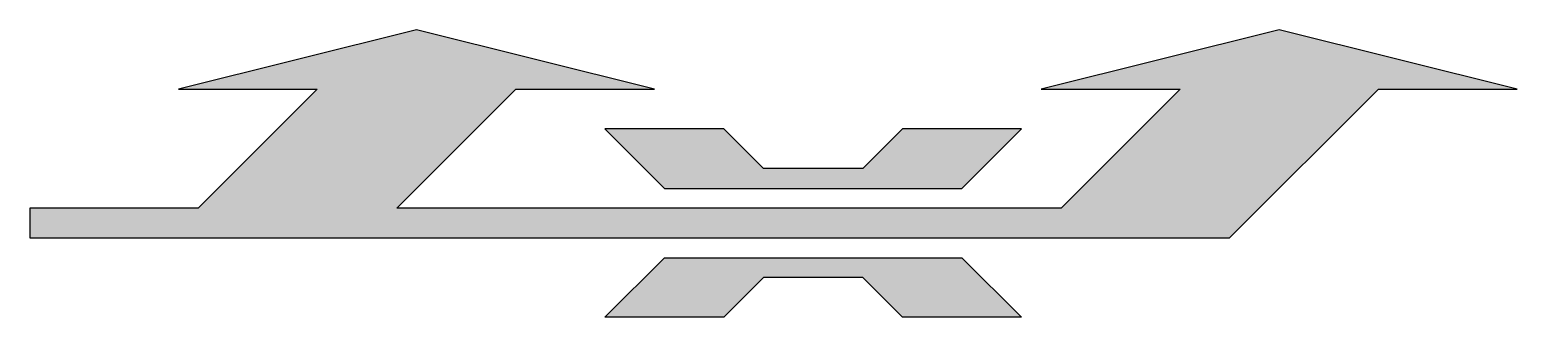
# Model space of a CAD drawing. Header units: metres. Extents: x 0 to 7.5, y -0.47 to 0.97.
import ezdxf

# ---------------------------------------------------------------- set-up
doc = ezdxf.new("R2010")
doc.units = ezdxf.units.M
doc.header["$LTSCALE"] = 0.2

msp = doc.modelspace()

# ---------------------------------------------------------------- hatches: boundary and pattern name
at = {"true_color": 0xfaf528}
h = msp.add_hatch(color=2, dxfattribs=at)
h.paths.add_polyline_path([(5.2, 0.075), (1.85, 0.075), (2.45, 0.675), (3.15, 0.675), (1.95, 0.975), (0.75, 0.675), (1.45, 0.675), (0.85, 0.075), (0, 0.075), (0, -0.075), (6.05, -0.075), (6.8, 0.675), (7.5, 0.675), (6.3, 0.975), (5.1, 0.675), (5.8, 0.675)])
h.paths.add_polyline_path([(4.7, 0.175), (5, 0.475), (4.4, 0.475), (4.2, 0.275), (3.7, 0.275), (3.5, 0.475), (2.9, 0.475), (3.2, 0.175)], flags=17)
h.paths.add_polyline_path([(5, -0.475), (4.7, -0.175), (3.2, -0.175), (2.9, -0.475), (3.5, -0.475), (3.7, -0.275), (4.2, -0.275), (4.4, -0.475)])

# ---------------------------------------------------------------- linework, layer by layer
at = {"color": 2, "linetype": 'Continuous', "true_color": 0xfaf528, "flags": 128}
msp.add_lwpolyline([(3.15, 0.675), (1.95, 0.975), (0.75, 0.675), (1.45, 0.675), (0.85, 0.075), (0, 0.075), (0, -0.075), (6.05, -0.075), (6.8, 0.675), (7.5, 0.675), (6.3, 0.975), (5.1, 0.675), (5.8, 0.675), (5.2, 0.075), (1.85, 0.075), (2.45, 0.675)], close=True, dxfattribs=at)
for points in [[(5, 0.475), (4.4, 0.475), (4.2, 0.275), (3.7, 0.275), (3.5, 0.475), (2.9, 0.475), (3.2, 0.175), (4.7, 0.175), (5, 0.475)], [(5, -0.475), (4.4, -0.475), (4.2, -0.275), (3.7, -0.275), (3.5, -0.475), (2.9, -0.475), (3.2, -0.175), (4.7, -0.175), (5, -0.475)]]:
    msp.add_lwpolyline(points, dxfattribs=at)

doc.saveas('drawing.dxf')
